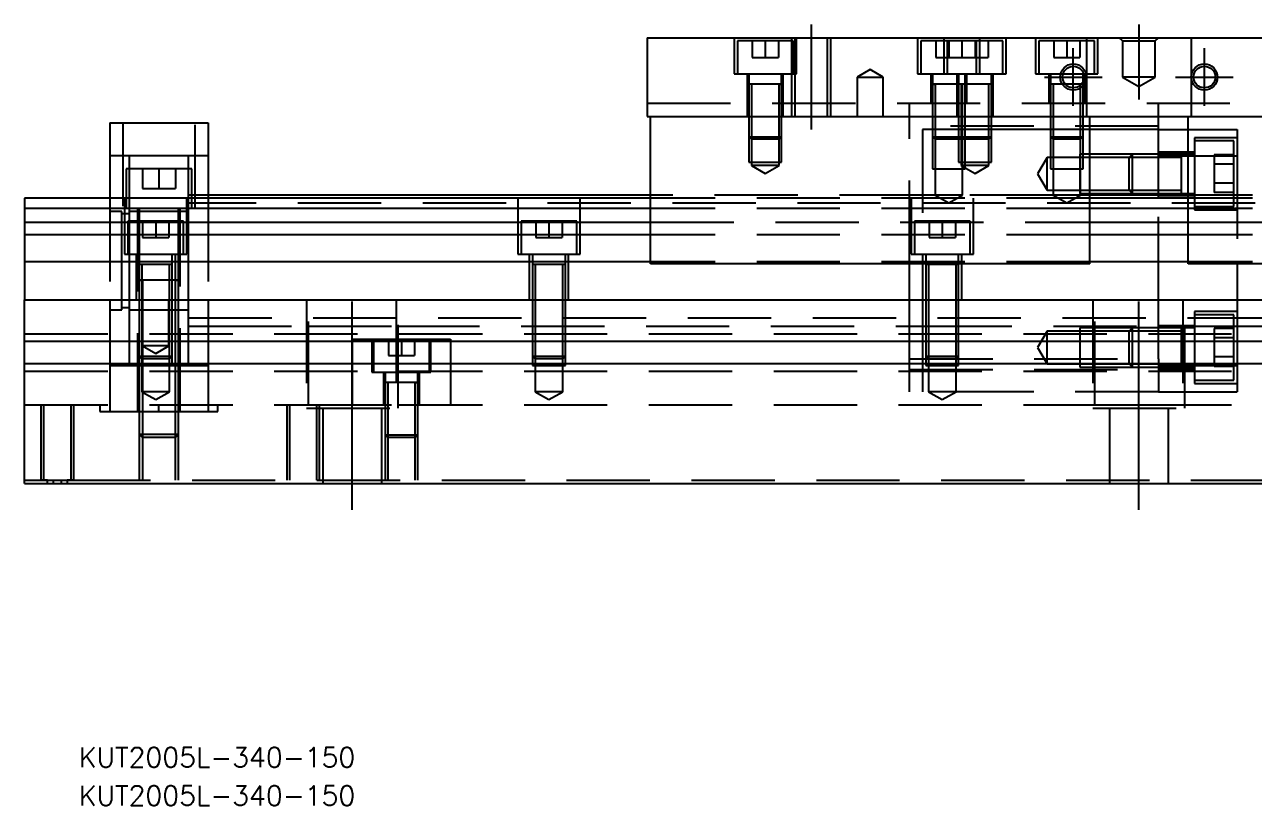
# Model space of a CAD drawing. Extents: x -20 to 570, y -288 to 102.
# Drawn here: x 0 to 187.6, y -288.1 to -169 of the extents above; entities that cross this region are included whole.
import ezdxf

# ---------------------------------------------------------------- set-up
doc = ezdxf.new("R2010")
doc.units = 0
doc.linetypes.add('CENTER', pattern=[50.8, 31.75, -6.35, 6.35, -6.35])
doc.linetypes.add('DASHED', pattern=[19.05, 12.7, -6.35])
doc.layers.get('0').update_dxf_attribs({"linetype": 'CONTINUOUS'})
doc.layers.add('CENTER', color=1, linetype='CENTER')
doc.styles.get("Standard").update_dxf_attribs({"font": 'txt.shx', "height": 3, "bigfont": 'bigfont.shx'})

# ---------------------------------------------------------------- blocks, each defined once
blk = doc.blocks.new('*U2')
at = {"color": 7, "linetype": 'CONTINUOUS'}
blk.add_text('KUT2005L-340-150', height=3, dxfattribs=at).set_placement((8.28, -288.09))
blk = doc.blocks.new('*U3')
at = {"color": 7, "linetype": 'CONTINUOUS'}
blk.add_text('KUT2005L-340-150', height=3, dxfattribs=at).set_placement((8.28, -282.25))

msp = doc.modelspace()

# ---------------------------------------------------------------- linework, layer by layer
at = {"color": 7, "linetype": 'CONTINUOUS'}
for p, q in [((95, -170.98), (95, -182.98)), ((95, -170.98), (245, -170.98)), ((161.500006, -178.08), (161.229838, -178.08)), ((95, -182.98), (245, -182.98)), ((95.5, -205.48), (95.5, -182.98)), ((162.5, -205.48), (162.5, -182.98)), ((173, -195.48), (173, -182.98)), ((177.5, -205.48), (177.5, -182.98)), ((13, -183.98), (28, -183.98)), ((13, -183.98), (13, -195.48)), ((28, -183.98), (28, -195.48)), ((173, -184.98), (177.5, -184.98)), ((95.5, -194.98), (28, -194.98)), ((0, -195.48), (0, -197.019608)), ((95.5, -195.48), (0, -195.48)), ((177.5, -195.48), (162.5, -195.48)), ((95.5, -197.019608), (0, -197.019608)), ((0, -197.019608), (0, -199.140392)), ((177.5, -197.019608), (162.5, -197.019608)), ((0, -199.140392), (95.5, -199.140392)), ((0, -199.140392), (0, -201.050532)), ((162.5, -199.140392), (177.5, -199.140392)), ((95.5, -201.050532), (0, -201.050532)), ((0, -201.050532), (0, -205.161934)), ((177.5, -201.050532), (162.5, -201.050532)), ((0, -205.161934), (0, -210.98)), ((95.5, -205.161934), (0, -205.161934)), ((162.5, -205.48), (95.5, -205.48)), ((177.5, -205.161934), (162.5, -205.161934)), ((244.5, -205.48), (177.5, -205.48)), ((17.9, -207.98), (17.499994, -207.98)), ((0, -210.98), (340, -210.98)), ((0, -217.28), (0, -210.98)), ((23, -217.28), (23, -210.98002)), ((0, -217.28), (340, -217.28)), ((0, -220.68), (0, -217.28)), ((22.1, -219.98), (22.1, -217.28)), ((0, -220.68), (340, -220.68)), ((0, -238.98), (0, -220.68)), ((18, -220.68), (18, -220.98)), ((0, -238.98), (340, -238.98))]:
    msp.add_line(p, q, dxfattribs=at)
at = {"color": 3, "linetype": 'DASHED'}
for p, q in [((108.25, -170.98), (108.25, -176.48)), ((117.25, -171.48), (108.75, -171.48)), ((108.75, -171.48), (108.75, -176.48)), ((111, -171.48), (111, -173.98)), ((113, -171.48), (113, -173.98)), ((115, -171.48), (115, -173.98)), ((117.000006, -170.98), (117.000006, -171.48)), ((117.000006, -171.48), (117.000006, -176.48)), ((117.25, -176.48), (117.25, -171.48)), ((117.5, -170.98), (117.5, -182.98)), ((117.75, -176.48), (117.75, -170.98)), ((122.5, -182.98), (122.5, -170.98)), ((122.999994, -182.98), (122.999994, -170.98)), ((136.25, -170.98), (136.25, -176.48)), ((140.75, -171.48), (136.75, -171.48)), ((136.75, -171.48), (136.75, -176.48)), ((139, -171.48), (139, -173.98)), ((140.25, -170.98), (140.25, -176.48)), ((149.25, -171.48), (140.75, -171.48)), ((140.75, -171.48), (140.75, -176.48)), ((141, -171.48), (141, -173.98)), ((143, -171.48), (143, -173.98)), ((145, -171.48), (145, -173.98)), ((145.25, -176.48), (145.25, -171.48)), ((145.75, -176.48), (145.75, -170.98)), ((147, -171.48), (147, -173.98)), ((149.25, -176.48), (149.25, -171.48)), ((149.75, -176.48), (149.75, -170.98)), ((154.25, -170.98), (154.25, -176.48)), ((163.25, -171.48), (154.75, -171.48)), ((154.75, -171.48), (154.75, -176.48)), ((157, -171.48), (157, -173.98)), ((159, -171.48), (159, -173.98)), ((161, -171.48), (161, -173.98)), ((162, -170.98), (162, -182.98)), ((163.25, -176.48), (163.25, -171.48)), ((163.75, -176.48), (163.75, -170.98)), ((167.5, -171.48), (167, -170.98)), ((167.5, -171.48), (167.5, -176.98)), ((167.5, -171.48), (172.5, -171.48)), ((172.5, -171.48), (173, -170.98)), ((172.5, -176.98), (172.5, -171.48)), ((178, -170.98), (178, -182.98)), ((111, -173.98), (113, -173.98)), ((113, -173.98), (115, -173.98)), ((139, -173.98), (141, -173.98)), ((141, -173.98), (143, -173.98)), ((143, -173.98), (145, -173.98)), ((145, -173.98), (147, -173.98)), ((157, -173.98), (159, -173.98)), ((159, -173.98), (161, -173.98)), ((129, -175.8253), (127, -176.98)), ((131, -176.98), (129, -175.8253)), ((108.25, -176.48), (117.75, -176.48)), ((110.25, -176.48), (110.25, -182.98)), ((110.5, -176.48), (110.5, -178.08)), ((110.5, -178.075), (110.5, -178.08)), ((115.5, -178.08), (110.5, -178.08)), ((110.5, -178.08), (110.5, -178.085)), ((110.5, -178.08), (110.5, -182.97998)), ((110.9, -178.08), (110.9, -182.97998)), ((115.1, -182.97998), (115.1, -178.08)), ((115.242602, -178.08), (115.5, -178.08)), ((115.5, -178.08), (115.5, -176.48)), ((115.5, -178.08), (115.5, -178.075)), ((115.5, -178.085), (115.5, -178.08)), ((115.5, -182.97998), (115.5, -178.08)), ((115.75, -182.98), (115.75, -176.48)), ((117.000006, -176.48), (117.000006, -182.98)), ((127, -176.98), (129, -176.98)), ((127, -176.98), (127, -182.98)), ((129, -176.98), (131, -176.98)), ((131, -182.98), (131, -176.98)), ((136.25, -176.48), (140.25, -176.48)), ((138.25, -176.48), (138.25, -180.98)), ((138.5, -176.48), (138.5, -178.08)), ((138.5, -178.075), (138.5, -178.08)), ((138.5, -178.08), (138.757448, -178.08)), ((143.5, -178.08), (138.5, -178.08)), ((138.5, -178.08), (138.5, -180.97998)), ((138.5, -178.08), (138.5, -178.085)), ((138.9, -178.08), (138.9, -186.48)), ((140.25, -176.48), (149.75, -176.48)), ((142.25, -176.48), (142.25, -182.98)), ((142.5, -176.48), (142.5, -178.08)), ((142.5, -178.075), (142.5, -178.08)), ((147.5, -178.08), (142.5, -178.08)), ((142.5, -178.08), (142.5, -178.085)), ((142.5, -178.08), (142.5, -182.97998)), ((142.9, -178.08), (142.9, -186.48)), ((143.1, -186.48), (143.1, -178.08)), ((143.5, -178.08), (143.5, -176.48)), ((143.5, -178.08), (143.5, -178.075)), ((143.5, -180.97998), (143.5, -178.08)), ((143.5, -178.085), (143.5, -178.08)), ((143.75, -180.98), (143.75, -176.48)), ((147.1, -186.48), (147.1, -178.08)), ((147.5, -178.08), (147.5, -176.48)), ((147.5, -178.08), (147.5, -178.075)), ((147.5, -178.085), (147.5, -178.08)), ((147.5, -182.97998), (147.5, -178.08)), ((147.75, -182.98), (147.75, -176.48)), ((154.25, -176.48), (163.75, -176.48)), ((156.25, -176.48), (156.25, -180.98)), ((156.5, -176.48), (156.5, -178.08)), ((156.5, -178.075), (156.5, -178.08)), ((161.5, -178.08), (156.5, -178.08)), ((156.5, -178.08), (156.5, -178.085)), ((156.5, -178.08), (156.5, -180.97998)), ((156.9, -178.08), (156.9, -186.48)), ((161.1, -186.48), (161.1, -178.08)), ((161.242602, -178.08), (161.5, -178.08)), ((161.5, -177.667386), (161.5, -176.48)), ((161.5, -178.08), (161.5, -177.667386)), ((161.5, -178.08), (161.5, -178.075)), ((161.5, -178.085), (161.5, -178.08)), ((161.5, -178.302876), (161.5, -178.08)), ((161.75, -180.98), (161.75, -176.48)), ((172.5, -176.98), (167.5, -176.98)), ((167.5, -176.98), (170, -178.423376)), ((170, -178.423376), (172.5, -176.98)), ((161.5, -180.97998), (161.5, -178.302876)), ((95, -180.98), (245, -180.98)), ((135, -182.98), (135, -180.98)), ((138.5, -180.98), (138.5, -182.98)), ((138.500006, -180.98), (138.500006, -182.98)), ((143.499994, -182.98), (143.499994, -180.98)), ((143.5, -182.98), (143.5, -180.98)), ((156.5, -180.98), (156.5, -182.98)), ((156.500006, -180.98), (156.500006, -182.98)), ((156.9, -180.98), (161.1, -180.98)), ((161.499994, -182.98), (161.499994, -180.98)), ((161.5, -182.98), (161.5, -180.98)), ((173, -182.98), (173, -180.98)), ((110.5, -182.98), (110.5, -186.08)), ((110.500006, -182.98), (110.500006, -186.080006)), ((110.9, -182.98), (110.9, -186.48)), ((115.1, -186.48), (115.1, -182.98)), ((115.499994, -186.080006), (115.499994, -182.98)), ((115.5, -186.08), (115.5, -182.98)), ((135, -205.48), (135, -182.98)), ((138.5, -182.98), (138.5, -186.08)), ((138.500006, -182.98), (138.500006, -186.080006)), ((142.5, -182.98), (142.5, -186.08)), ((142.500006, -182.98), (142.500006, -186.080006)), ((143.499994, -186.080006), (143.499994, -182.98)), ((143.5, -186.08), (143.5, -182.98)), ((147.499994, -186.080006), (147.499994, -182.98)), ((147.5, -186.08), (147.5, -182.98)), ((156.5, -182.98), (156.5, -186.08)), ((156.500006, -182.98), (156.500006, -186.080006)), ((161.499994, -186.080006), (161.499994, -182.98)), ((161.5, -186.08), (161.5, -182.98)), ((15, -183.98), (15, -196.98)), ((26, -196.98), (26, -183.98)), ((173, -184.48), (135, -184.48)), ((137, -184.98), (137, -203.98)), ((138.5, -184.98), (137, -184.98)), ((138.9, -184.98), (138.5, -184.98)), ((142.5, -184.98), (138.9, -184.98)), ((142.9, -184.98), (142.5, -184.98)), ((143.1, -184.98), (142.9, -184.98)), ((143.5, -184.98), (143.1, -184.98)), ((147.1, -184.98), (143.5, -184.98)), ((147.5, -184.98), (147.1, -184.98)), ((156.5, -184.98), (147.5, -184.98)), ((156.9, -184.98), (156.5, -184.98)), ((161.1, -184.98), (156.9, -184.98)), ((161.5, -184.98), (161.1, -184.98)), ((162.5, -184.98), (161.5, -184.98)), ((173, -184.98), (162.5, -184.98)), ((177.5, -184.98), (185, -184.98)), ((185, -184.98), (185, -188.98)), ((110.5, -186.08), (115.5, -186.08)), ((110.5, -186.08), (110.9, -186.48)), ((110.500006, -186.08002), (110.500006, -189.98)), ((115.1, -186.48), (110.9, -186.48)), ((110.9, -186.48002), (110.9, -189.98)), ((115.1, -186.48), (115.5, -186.08)), ((115.1, -189.98), (115.1, -186.48002)), ((115.499994, -189.98), (115.499994, -186.08002)), ((138.5, -186.08), (142.5, -186.08)), ((138.5, -186.08), (138.9, -186.48)), ((138.500006, -186.08002), (138.500006, -190.98)), ((142.500006, -186.48), (138.9, -186.48)), ((138.9, -186.48002), (138.9, -190.98)), ((142.5, -186.08), (147.5, -186.08)), ((142.5, -186.08), (142.9, -186.48)), ((142.500006, -186.08002), (142.500006, -189.98)), ((142.9, -186.48), (142.500006, -186.48)), ((147.1, -186.48), (142.9, -186.48)), ((142.9, -186.48002), (142.9, -189.98)), ((143.1, -186.48), (143.5, -186.08)), ((143.1, -190.98), (143.1, -186.48002)), ((143.499994, -186.48), (143.499994, -186.08002)), ((143.499994, -189.98), (143.499994, -186.48)), ((147.1, -186.48), (147.5, -186.08)), ((147.1, -189.98), (147.1, -186.48002)), ((147.499994, -189.98), (147.499994, -186.08002)), ((156.5, -186.08), (161.5, -186.08)), ((156.5, -186.08), (156.9, -186.48)), ((156.500006, -186.08002), (156.500006, -190.98)), ((161.1, -186.48), (156.9, -186.48)), ((156.9, -186.48002), (156.9, -190.98)), ((161.1, -186.48), (161.5, -186.08)), ((161.1, -190.98), (161.1, -186.48002)), ((161.499994, -190.98), (161.499994, -186.08002)), ((178.5, -186.23), (178.5, -197.23)), ((185, -186.23), (178.5, -186.23)), ((184.5, -186.73), (178.5, -186.73)), ((184.5, -196.73), (184.5, -186.73)), ((16, -188.98), (13, -188.98)), ((16, -190.98), (16, -188.98)), ((25, -188.98), (16, -188.98)), ((25, -190.98), (25, -188.98)), ((28, -188.98), (25, -188.98)), ((156, -189.23), (154.556624, -191.73)), ((156, -194.23), (156, -189.23)), ((161, -189.23), (156, -189.23)), ((161, -188.730006), (161, -190.848124)), ((161.499994, -188.730006), (161, -188.730006)), ((168.49998, -189.23), (161, -189.23)), ((162.5, -188.730006), (161.499994, -188.730006)), ((168.99998, -188.730006), (162.5, -188.730006)), ((169, -188.73), (168.5, -189.23)), ((168.5, -194.23), (168.5, -189.23)), ((176.5, -189.23), (168.5, -189.23)), ((173, -188.730006), (168.999994, -188.730006)), ((169, -188.73), (169, -194.73)), ((173, -188.73), (169, -188.73)), ((178.5, -188.43), (173, -188.43)), ((173, -188.98), (177.5, -188.98)), ((176.5, -188.73), (173.00002, -188.73)), ((176.5, -188.73), (176.495, -188.73)), ((176.5, -194.73), (176.5, -188.73)), ((176.505, -188.73), (176.5, -188.73)), ((177.5, -188.73), (176.5, -188.73)), ((178.5, -188.73), (177.5, -188.73)), ((177.5, -188.98), (185, -188.98)), ((181.5, -188.843248), (181.5, -190.286624)), ((184.5, -188.843248), (181.5, -188.843248)), ((185, -188.98), (185, -205.48)), ((25.5, -190.98), (15.5, -190.98)), ((15.5, -190.98), (15.5, -195.48)), ((16, -195.48), (16, -190.98)), ((18, -190.98), (18, -193.98)), ((20.5, -190.98), (20.5, -193.98)), ((23, -190.98), (23, -193.98)), ((25, -195.48), (25, -190.98)), ((25.5, -195.48), (25.5, -190.98)), ((110.500006, -189.98), (115.499994, -189.98)), ((110.9, -189.98), (110.9, -190.48)), ((115.1, -190.48), (110.9, -190.48)), ((110.9, -190.48), (113, -191.692436)), ((113, -191.692436), (115.1, -190.48)), ((115.1, -190.48), (115.1, -189.98)), ((138.500006, -190.98), (143.499994, -190.98)), ((138.9, -190.98), (138.9, -194.98)), ((142.500006, -189.98), (147.499994, -189.98)), ((142.9, -189.98), (142.9, -190.48)), ((147.1, -190.48), (142.9, -190.48)), ((142.9, -190.48), (145, -191.692436)), ((143.1, -194.98), (143.1, -190.98)), ((143.499994, -190.98), (143.499994, -189.98)), ((145, -191.692436), (147.1, -190.48)), ((147.1, -190.48), (147.1, -189.98)), ((156.500006, -190.98), (161.499994, -190.98)), ((156.9, -190.98), (156.9, -194.98)), ((161, -190.848124), (161, -190.983818)), ((161, -190.983818), (161, -194.729994)), ((161.1, -194.98), (161.1, -190.98)), ((184.5, -190.286624), (181.5, -190.286624)), ((181.5, -190.286624), (181.5, -193.173376)), ((154.556624, -191.73), (156, -194.23)), ((181.5, -193.173376), (181.5, -194.616752)), ((184.5, -193.173376), (181.5, -193.173376)), ((18, -193.98), (20.5, -193.98)), ((20.5, -193.98), (23, -193.98)), ((25.5, -194.98), (25, -194.98)), ((28, -194.98), (25.5, -194.98)), ((137, -194.98), (95.5, -194.98)), ((138.9, -194.98), (137, -194.98)), ((143.1, -194.98), (138.9, -194.98)), ((138.9, -194.98), (141, -196.192436)), ((141, -196.192436), (143.1, -194.98)), ((156.9, -194.98), (143.1, -194.98)), ((156, -194.23), (161, -194.23)), ((161.1, -194.98), (156.9, -194.98)), ((156.9, -194.98), (159, -196.192436)), ((159, -196.192436), (161.1, -194.98)), ((161, -194.23), (168.49998, -194.23)), ((161, -194.729994), (168.99998, -194.729994)), ((173, -194.98), (161.1, -194.98)), ((168.5, -194.23), (176.5, -194.23)), ((168.5, -194.23), (169, -194.73)), ((169, -194.729994), (173, -194.729994)), ((169, -194.73), (173, -194.73)), ((177.5, -194.98), (173, -194.98)), ((173, -195.03), (178.5, -195.03)), ((173.00002, -194.73), (176.5, -194.73)), ((176.495, -194.73), (176.5, -194.73)), ((176.5, -194.73), (176.505, -194.73)), ((176.5, -194.73), (177.5, -194.73)), ((177.5, -194.73), (178.5, -194.73)), ((178.5, -194.98), (177.5, -194.98)), ((185, -194.98), (178.5, -194.98)), ((184.5, -194.616752), (181.5, -194.616752)), ((244.5, -194.98), (185, -194.98)), ((13, -195.48), (13, -210.98)), ((15, -196.98), (26, -196.98)), ((15.25, -195.48), (15.25, -203.98)), ((15.5, -195.48), (15.5, -196.98)), ((16, -197.019608), (16, -195.48)), ((17.25, -196.98), (17.25, -227.98)), ((17.5, -196.98), (17.5, -198.98)), ((23.5, -198.98), (23.5, -196.98)), ((23.75, -227.98), (23.75, -196.98)), ((24.75, -203.98), (24.75, -195.48)), ((25, -197.019608), (25, -195.48)), ((283, -196.23), (25, -196.23)), ((25.5, -196.98), (25.5, -195.48)), ((28, -195.48), (28, -210.98)), ((75.25, -195.48), (75.25, -203.98)), ((84.75, -203.98), (84.75, -195.48)), ((162.5, -195.48), (95.5, -195.48)), ((135.25, -195.48), (135.25, -203.98)), ((144.75, -203.98), (144.75, -195.48)), ((173, -210.98), (173, -195.48)), ((244.5, -195.48), (177.5, -195.48)), ((178.5, -196.73), (184.5, -196.73)), ((14.85, -197.48), (13, -197.48)), ((14.85, -204.98), (14.85, -197.48)), ((16, -197.83), (14.85, -197.83)), ((16, -198.98), (16, -197.019608)), ((17.5, -197.48), (16, -197.48)), ((23.5, -197.48), (17.5, -197.48)), ((25, -197.48), (23.5, -197.48)), ((25, -204.98), (25, -197.019608)), ((162.5, -197.019608), (95.5, -197.019608)), ((244.5, -197.019608), (177.5, -197.019608)), ((178.5, -197.23), (185, -197.23)), ((24.25, -198.98), (15.75, -198.98)), ((15.75, -198.98), (15.75, -203.98)), ((16, -203.98), (16, -198.98)), ((17.5, -198.98), (17.5, -203.98)), ((18, -198.98), (18, -201.48)), ((20, -198.98), (20, -201.48)), ((22, -198.98), (22, -201.48)), ((23.5, -203.98), (23.5, -198.98)), ((24.25, -203.98), (24.25, -198.98)), ((84.25, -198.98), (75.75, -198.98)), ((75.75, -198.98), (75.75, -203.98)), ((78, -198.98), (78, -201.48)), ((80, -198.98), (80, -201.48)), ((82, -198.98), (82, -201.48)), ((84.25, -203.98), (84.25, -198.98)), ((95.5, -199.140392), (162.5, -199.140392)), ((144.25, -198.98), (135.75, -198.98)), ((135.75, -198.98), (135.75, -203.98)), ((138, -198.98), (138, -201.48)), ((140, -198.98), (140, -201.48)), ((142, -198.98), (142, -201.48)), ((144.25, -203.98), (144.25, -198.98)), ((177.5, -199.140392), (244.5, -199.140392)), ((18, -201.48), (20, -201.48)), ((20, -201.48), (22, -201.48)), ((78, -201.48), (80, -201.48)), ((80, -201.48), (82, -201.48)), ((162.5, -201.050532), (95.5, -201.050532)), ((138, -201.48), (140, -201.48)), ((140, -201.48), (142, -201.48)), ((244.5, -201.050532), (177.5, -201.050532)), ((15.25, -203.98), (24.75, -203.98)), ((16, -204.98), (16, -203.98)), ((17, -203.98), (17, -210.98)), ((17.5, -203.98), (17.5, -205.58)), ((22.5, -205.58), (22.5, -203.98)), ((23, -210.98), (23, -203.98)), ((23.5, -207.98), (23.5, -203.98)), ((75.25, -203.98), (84.75, -203.98)), ((77, -203.98), (77, -210.98)), ((77.5, -203.98), (77.5, -205.58)), ((82.5, -205.58), (82.5, -203.98)), ((83, -210.98), (83, -203.98)), ((135.25, -203.98), (144.75, -203.98)), ((137, -203.98), (137, -210.98)), ((137, -203.98), (137, -210.98)), ((137.5, -203.98), (137.5, -205.58)), ((142.5, -205.58), (142.5, -203.98)), ((143, -210.98), (143, -203.98)), ((14.85, -210.98), (14.85, -204.98)), ((16, -210.98), (16, -204.98)), ((17.5, -205.575), (17.5, -205.58)), ((17.757468, -205.58), (17.5, -205.58)), ((17.5, -205.58), (17.5, -205.585)), ((17.5, -205.58), (17.5, -210.97998)), ((22.242552, -205.58), (17.757468, -205.58)), ((17.9, -205.58), (17.9, -210.97998)), ((22.1, -210.97998), (22.1, -205.58)), ((22.5, -205.58), (22.242552, -205.58)), ((22.5, -205.58), (22.5, -205.575)), ((22.5, -205.585), (22.5, -205.58)), ((22.5, -210.97998), (22.5, -205.58)), ((25, -210.98), (25, -204.98)), ((77.5, -205.575), (77.5, -205.58)), ((82.5, -205.58), (77.5, -205.58)), ((77.5, -205.58), (77.5, -205.585)), ((77.5, -205.58), (77.5, -210.97998)), ((77.9, -205.58), (77.9, -210.97998)), ((82.1, -210.97998), (82.1, -205.58)), ((82.5, -205.58), (82.5, -205.575)), ((82.5, -205.585), (82.5, -205.58)), ((82.5, -210.97998), (82.5, -205.58)), ((162.5, -205.161934), (95.5, -205.161934)), ((135, -210.98), (135, -205.48)), ((137.5, -205.575), (137.5, -205.58)), ((142.5, -205.58), (137.5, -205.58)), ((137.5, -205.58), (137.5, -205.585)), ((137.5, -205.58), (137.5, -210.97998)), ((137.9, -205.58), (137.9, -210.97998)), ((142.1, -210.97998), (142.1, -205.58)), ((142.5, -205.58), (142.5, -205.575)), ((142.5, -205.585), (142.5, -205.58)), ((142.5, -210.97998), (142.5, -205.58)), ((244.5, -205.161934), (177.5, -205.161934)), ((185, -205.48), (185, -210.98)), ((17.5, -207.98), (17.84965, -207.98)), ((17.849602, -207.98), (17.5, -207.98)), ((17.899998, -207.98), (17.849602, -207.98)), ((22.10048, -207.98), (17.899998, -207.98)), ((18, -207.98), (18, -210.97998)), ((22.5, -207.98), (22.1, -207.98)), ((22.500272, -207.98), (22.10048, -207.98)), ((23.500006, -207.98), (22.5, -207.98)), ((23.15035, -207.98), (22.500272, -207.98)), ((23.150204, -207.98), (23.5, -207.98)), ((23.5, -207.98), (23.15035, -207.98)), ((23.5, -207.98), (23.5, -207.975)), ((23.5, -210.98), (23.5, -207.98)), ((23.5, -207.985), (23.5, -207.98)), ((13, -210.98), (13, -217.28)), ((14.85, -212.48), (14.85, -210.98)), ((16, -217.28), (16, -210.98)), ((17.5, -210.98), (17.5, -217.28)), ((17.500006, -210.98), (17.500006, -217.28)), ((17.9, -210.98), (17.9, -217.28)), ((18, -210.98), (18, -217.98)), ((22, -217.98), (22, -210.98)), ((22.1, -217.28), (22.1, -210.98)), ((22.499994, -217.28), (22.499994, -210.98)), ((22.5, -217.28), (22.5, -210.98)), ((23.5, -217.28), (23.5, -210.98)), ((25, -217.28), (25, -210.98)), ((28, -210.98), (28, -217.28)), ((43, -210.98), (43, -227.48)), ((43.291796, -226.98), (43.291796, -210.98)), ((56.708204, -210.98), (56.708204, -226.98)), ((57, -227.48), (57, -210.98)), ((77.5, -210.98), (77.5, -217.28)), ((77.500006, -210.98), (77.500006, -217.28)), ((77.9, -210.98), (77.9, -217.28)), ((82.1, -217.28), (82.1, -210.98)), ((82.499994, -217.28), (82.499994, -210.98)), ((82.5, -217.28), (82.5, -210.98)), ((135, -217.28), (135, -210.98)), ((137, -210.98), (137, -217.28)), ((137.5, -210.98), (137.5, -217.28)), ((137.500006, -210.98), (137.500006, -217.28)), ((137.9, -210.98), (137.9, -217.28)), ((142.1, -217.28), (142.1, -210.98)), ((142.499994, -217.28), (142.499994, -210.98)), ((142.5, -217.28), (142.5, -210.98)), ((163, -210.98), (163, -227.48)), ((163.291796, -226.98), (163.291796, -210.98)), ((173, -217.28), (173, -210.98)), ((176.708204, -210.98), (176.708204, -226.98)), ((177, -227.48), (177, -210.98)), ((185, -210.98), (185, -217.28)), ((13, -212.48), (14.85, -212.48)), ((14.85, -212.13), (16, -212.13)), ((16, -212.48), (17.5, -212.48)), ((17.5, -212.48), (17.9, -212.48)), ((17.9, -212.48), (18, -212.48)), ((18, -212.48), (22.1, -212.48)), ((22.1, -212.48), (22.5, -212.48)), ((22.5, -212.48), (23, -212.48)), ((23, -212.48), (23.5, -212.48)), ((23.5, -212.48), (25, -212.48)), ((25, -213.73), (283, -213.73)), ((178.5, -212.73), (178.5, -223.73)), ((185, -212.73), (178.5, -212.73)), ((184.5, -213.23), (178.5, -213.23)), ((184.5, -217.28), (184.5, -213.23)), ((25, -214.98), (28, -214.98)), ((28, -214.98), (43.291796, -214.98)), ((43.291796, -214.98), (56.708204, -214.98)), ((56.708204, -214.98), (135, -214.98)), ((77.5, -214.98), (77.9, -214.98)), ((77.9, -214.98), (82.1, -214.98)), ((82.1, -214.98), (82.5, -214.98)), ((135, -214.98), (137, -214.98)), ((137, -214.98), (137.5, -214.98)), ((137.5, -214.98), (137.9, -214.98)), ((137.5, -214.98), (137.9, -214.98)), ((137.9, -214.98), (173, -214.98)), ((137.9, -214.98), (142.1, -214.98)), ((142.1, -214.98), (142.5, -214.98)), ((156, -215.73), (154.556624, -218.23)), ((156, -220.73), (156, -215.73)), ((161, -215.73), (156, -215.73)), ((161, -215.230006), (161, -220.68)), ((168.99998, -215.230006), (161, -215.230006)), ((168.49998, -215.73), (161, -215.73)), ((169, -215.23), (168.5, -215.73)), ((168.5, -220.68), (168.5, -215.73)), ((176.5, -215.73), (168.5, -215.73)), ((169, -215.23), (169, -220.68)), ((173, -215.23), (169, -215.23)), ((173, -215.230006), (169, -215.230006)), ((178.5, -214.93), (173, -214.93)), ((173, -214.98), (178.5, -214.98)), ((176.505, -215.23), (173.00002, -215.23)), ((178.5, -215.23), (176.495, -215.23)), ((176.5, -221.23), (176.5, -215.23)), ((178.5, -214.98), (184.5, -214.98)), ((181.5, -215.343248), (181.5, -216.786624)), ((184.5, -215.343248), (181.5, -215.343248)), ((184.5, -214.98), (185, -214.98)), ((185, -214.98), (257.5, -214.98)), ((0, -216.13), (340, -216.13)), ((13, -217.28), (13, -220.68)), ((16, -220.68), (16, -217.28)), ((17.5, -217.28), (17.5, -219.58)), ((17.500006, -217.28), (17.500006, -219.580006)), ((17.9, -217.28), (17.9, -219.98)), ((22.499994, -219.580006), (22.499994, -217.28)), ((22.5, -219.58), (22.5, -217.28)), ((23, -220.68), (23, -217.28)), ((23.5, -220.68), (23.5, -217.28)), ((25, -220.68), (25, -217.28)), ((28, -217.28), (28, -220.68)), ((50, -216.98), (56.708204, -216.98)), ((50, -216.98), (50, -217.28)), ((50, -217.28), (50, -220.68)), ((53, -216.98), (53, -221.98)), ((53.25, -216.98), (53.25, -217.28)), ((53.25, -217.28), (53.25, -220.68)), ((55.5, -216.98), (55.5, -219.48)), ((56.708204, -216.98), (65, -216.98)), ((57.5, -216.98), (57.5, -219.48)), ((59.5, -216.98), (59.5, -219.48)), ((61.75, -217.28), (61.75, -216.98)), ((61.75, -220.68), (61.75, -217.28)), ((62, -221.98), (62, -216.98)), ((65, -216.98), (65, -217.28)), ((65, -217.28), (65, -220.68)), ((77.5, -217.28), (77.5, -219.58)), ((77.500006, -217.28), (77.500006, -219.580006)), ((77.9, -217.28), (77.9, -219.98)), ((82.1, -219.98), (82.1, -217.28)), ((82.499994, -219.580006), (82.499994, -217.28)), ((82.5, -219.58), (82.5, -217.28)), ((135, -219.98), (135, -217.28)), ((137, -217.28), (137, -220.68)), ((137.5, -217.28), (137.5, -219.58)), ((137.500006, -217.28), (137.500006, -219.580006)), ((137.9, -217.28), (137.9, -219.98)), ((142.1, -219.98), (142.1, -217.28)), ((142.499994, -219.580006), (142.499994, -217.28)), ((142.5, -219.58), (142.5, -217.28)), ((173, -219.98), (173, -217.28)), ((184.5, -216.786624), (181.5, -216.786624)), ((181.5, -216.786624), (181.5, -219.673376)), ((184.5, -220.68), (184.5, -217.28)), ((185, -217.28), (185, -220.68)), ((22, -217.98), (18, -217.98)), ((18, -217.98), (20, -219.1347)), ((18, -217.98002), (18, -219.98)), ((20, -219.1347), (22, -217.98)), ((55.5, -219.48), (57.5, -219.48)), ((57.5, -219.48), (59.5, -219.48)), ((154.556624, -218.23), (156, -220.73)), ((13, -220.68), (13, -227.98)), ((13, -220.98), (16, -220.98)), ((16, -220.98), (16, -220.68)), ((16, -220.98), (17.500006, -220.98)), ((17.5, -219.58), (22.5, -219.58)), ((17.5, -219.58), (17.9, -219.98)), ((17.5, -220.98002), (17.5, -227.97998)), ((17.500006, -219.58002), (17.500006, -220.68)), ((17.500006, -220.68), (17.500006, -220.98)), ((17.500006, -220.98), (22.499994, -220.98)), ((22.1, -219.98), (17.9, -219.98)), ((17.9, -219.98002), (17.9, -220.98)), ((17.9, -220.98), (17.9, -224.98)), ((18, -219.98), (18, -220.68)), ((18, -220.98), (18, -227.97998)), ((22.1, -219.98), (22.5, -219.58)), ((22.1, -220.98), (22.1, -219.98002)), ((22.1, -224.98), (22.1, -220.98)), ((22.499994, -220.68), (22.499994, -219.58002)), ((22.499994, -220.98), (22.499994, -220.68)), ((22.499994, -220.98), (23, -220.98)), ((23, -227.97998), (23, -220.68)), ((23, -220.98), (23.5, -220.98)), ((23.5, -227.97998), (23.5, -220.68)), ((23.5, -220.98), (25, -220.98)), ((25, -220.98), (25, -220.68)), ((25, -220.98), (28, -220.98)), ((28, -220.68), (28, -227.98)), ((50, -220.68), (50, -226.98)), ((53.25, -220.68), (53.25, -221.98)), ((61.75, -221.98), (61.75, -220.68)), ((65, -220.68), (65, -226.98)), ((77.5, -219.58), (82.5, -219.58)), ((77.5, -219.58), (77.9, -219.98)), ((77.500006, -219.58002), (77.500006, -220.68)), ((77.500006, -220.68), (77.500006, -220.98)), ((77.500006, -220.98), (82.499994, -220.98)), ((82.1, -219.98), (77.9, -219.98)), ((77.9, -219.98002), (77.9, -220.98)), ((77.9, -220.98), (77.9, -224.98)), ((82.1, -219.98), (82.5, -219.58)), ((82.1, -220.98), (82.1, -219.98002)), ((82.1, -224.98), (82.1, -220.98)), ((82.499994, -220.68), (82.499994, -219.58002)), ((82.499994, -220.98), (82.499994, -220.68)), ((135, -220.68), (135, -219.98)), ((135, -219.98), (173, -219.98)), ((135, -224.98), (135, -220.68)), ((137, -220.68), (137, -224.98)), ((137.5, -219.58), (142.5, -219.58)), ((137.5, -219.58), (137.9, -219.98)), ((137.500006, -219.58002), (137.500006, -220.68)), ((137.500006, -220.68), (137.500006, -220.98)), ((137.500006, -220.98), (142.499994, -220.98)), ((142.1, -219.98), (137.9, -219.98)), ((137.9, -219.98002), (137.9, -220.98)), ((137.9, -220.98), (137.9, -224.98)), ((142.1, -219.98), (142.5, -219.58)), ((142.1, -220.98), (142.1, -219.98002)), ((142.1, -224.98), (142.1, -220.98)), ((142.499994, -220.68), (142.499994, -219.58002)), ((142.499994, -220.98), (142.499994, -220.68)), ((156, -220.73), (161, -220.73)), ((161, -220.68), (161, -221.229994)), ((161, -220.73), (168.49998, -220.73)), ((161, -221.229994), (168.99998, -221.229994)), ((168.5, -220.73), (168.5, -220.68)), ((168.5, -220.73), (176.5, -220.73)), ((168.5, -220.73), (169, -221.23)), ((168.999994, -221.229994), (173, -221.229994)), ((169, -220.68), (169, -221.23)), ((169, -221.23), (173, -221.23)), ((173, -219.98), (173, -220.68)), ((173, -220.68), (173, -224.98)), ((173, -220.98), (185, -220.98)), ((173.00002, -221.23), (176.5, -221.23)), ((176.495, -221.23), (176.5, -221.23)), ((176.5, -221.23), (176.505, -221.23)), ((176.5, -221.23), (178.5, -221.23)), ((181.5, -219.673376), (181.5, -221.116752)), ((184.5, -219.673376), (181.5, -219.673376)), ((184.5, -221.116752), (181.5, -221.116752)), ((184.5, -223.23), (184.5, -220.68)), ((185, -220.68), (185, -220.98)), ((185, -220.98), (185, -224.98)), ((0, -221.83), (340, -221.83)), ((53, -221.98), (62, -221.98)), ((54.75, -221.98), (54.75, -226.98)), ((55, -221.98), (55, -223.58)), ((60, -223.58), (60, -221.98)), ((60.25, -226.98), (60.25, -221.98)), ((135, -221.60077), (173, -221.60077)), ((135, -221.60077), (137, -221.60077)), ((173, -221.53), (178.5, -221.53)), ((178.5, -223.23), (184.5, -223.23)), ((22.1, -224.98), (17.9, -224.98)), ((17.9, -224.98), (20, -226.192436)), ((20, -226.192436), (22.1, -224.98)), ((60.000006, -223.58), (54.999994, -223.58)), ((55, -223.58), (55, -226.97998)), ((55.4, -223.58), (55.4, -226.97998)), ((59.6, -226.97998), (59.6, -223.58)), ((60, -223.58), (59.742552, -223.58)), ((59.742602, -223.58), (60, -223.58)), ((60, -223.58), (60, -223.575)), ((60, -226.97998), (60, -223.58)), ((60, -223.585), (60, -223.58)), ((82.1, -224.98), (77.9, -224.98)), ((77.9, -224.98), (80, -226.192436)), ((80, -226.192436), (82.1, -224.98)), ((173, -224.98), (135, -224.98)), ((142.1, -224.98), (137.9, -224.98)), ((137.9, -224.98), (140, -226.192436)), ((140, -226.192436), (142.1, -224.98)), ((173, -224.98), (185, -224.98)), ((178.5, -223.73), (185, -223.73)), ((0, -226.98), (340, -226.98)), ((2.500006, -226.98), (2.500006, -238.48)), ((2.9, -226.98), (7.1, -226.98)), ((2.9, -226.98), (2.9, -238.48)), ((7.1, -238.48), (7.1, -226.98)), ((7.499994, -238.48), (7.499994, -226.98)), ((11.5, -226.98), (11.5, -227.98)), ((20.5, -227.98), (20.5, -226.98)), ((20.5, -227.98), (20.5, -226.98)), ((29.5, -227.98), (29.5, -226.98)), ((40.000006, -226.98), (40.000006, -238.48)), ((40.4, -226.98), (40.4, -238.48)), ((43.291796, -226.98), (56.708204, -226.98)), ((44.6, -238.48), (44.6, -226.98)), ((44.999994, -238.48), (44.999994, -226.98)), ((55, -226.98), (55, -231.58)), ((55.000006, -226.98), (55.000006, -231.580006)), ((55.4, -226.98), (55.4, -231.98)), ((59.6, -231.98), (59.6, -226.98)), ((59.999994, -231.580006), (59.999994, -226.98)), ((60, -231.58), (60, -226.98)), ((163.291796, -226.98), (176.708204, -226.98)), ((11.5, -227.98), (20.5, -227.98)), ((17.5, -227.98), (17.5, -231.48)), ((17.500006, -227.98), (17.500006, -231.480006)), ((18, -227.98), (18, -231.98)), ((20.5, -227.98), (29.5, -227.98)), ((23, -231.98), (23, -227.98)), ((23.499994, -231.480006), (23.499994, -227.98)), ((23.5, -231.48), (23.5, -227.98)), ((43, -227.48), (57, -227.48)), ((45.5, -227.48), (45.5, -238.98)), ((54.5, -238.98), (54.5, -227.48)), ((163, -227.48), (177, -227.48)), ((165.5, -227.48), (165.5, -238.98)), ((174.5, -238.98), (174.5, -227.48)), ((17.5, -231.48), (23.5, -231.48)), ((17.5, -231.48), (18, -231.98)), ((17.500006, -231.48002), (17.500006, -238.48)), ((23, -231.98), (18, -231.98)), ((18, -231.98002), (18, -238.48)), ((23, -231.98), (23.5, -231.48)), ((23, -238.48), (23, -231.98002)), ((23.499994, -238.48), (23.499994, -231.48002)), ((55, -231.58), (60, -231.58)), ((55, -231.58), (55.4, -231.98)), ((55.000006, -231.58002), (55.000006, -238.48)), ((59.6, -231.98), (55.4, -231.98)), ((55.4, -231.98002), (55.4, -238.48)), ((59.6, -231.98), (60, -231.58)), ((59.6, -238.48), (59.6, -231.98002)), ((59.999994, -238.48), (59.999994, -231.58002)), ((0, -238.48), (3.500008, -238.48)), ((3.500008, -238.48), (2.500006, -238.48)), ((3.500008, -238.98), (3.500008, -238.48)), ((3.500008, -238.48), (4.359688, -238.48)), ((4.359688, -238.48), (5.640312, -238.48)), ((4.359688, -238.48), (4.359688, -238.98)), ((5.640312, -238.98), (5.640312, -238.48)), ((5.640312, -238.48), (6.499992, -238.48)), ((7.499994, -238.48), (6.499992, -238.48)), ((6.499992, -238.48), (6.499992, -238.98)), ((6.499992, -238.48), (340, -238.48))]:
    msp.add_line(p, q, dxfattribs=at)
at = {"color": 3, "linetype": 'CONTINUOUS'}
for centre in [(160, -176.98), (180, -176.98)]:
    msp.add_circle(centre, 2, dxfattribs=at)
at = {"color": 7, "linetype": 'CONTINUOUS'}
for centre in [(160, -176.98), (180, -176.98)]:
    msp.add_circle(centre, 1.65, dxfattribs=at)
at = {"layer": 'CENTER', "color": 1, "linetype": 'CENTER'}
for p, q in [((120, -168.98), (120, -184.98)), ((170, -168.98), (170, -180.423376)), ((160, -181.38), (160, -172.58)), ((180, -181.38), (180, -172.58)), ((155.6, -176.98), (164.4, -176.98)), ((175.6, -176.98), (184.4, -176.98)), ((50, -242.98), (50, -208.98)), ((170, -242.98), (170, -208.98))]:
    msp.add_line(p, q, dxfattribs=at)

# ---------------------------------------------------------------- block references
at = {"color": 7, "linetype": 'CONTINUOUS'}
for name in ['*U3', '*U2']:
    msp.add_blockref(name, (0, 0), dxfattribs=at)

doc.saveas('drawing.dxf')
